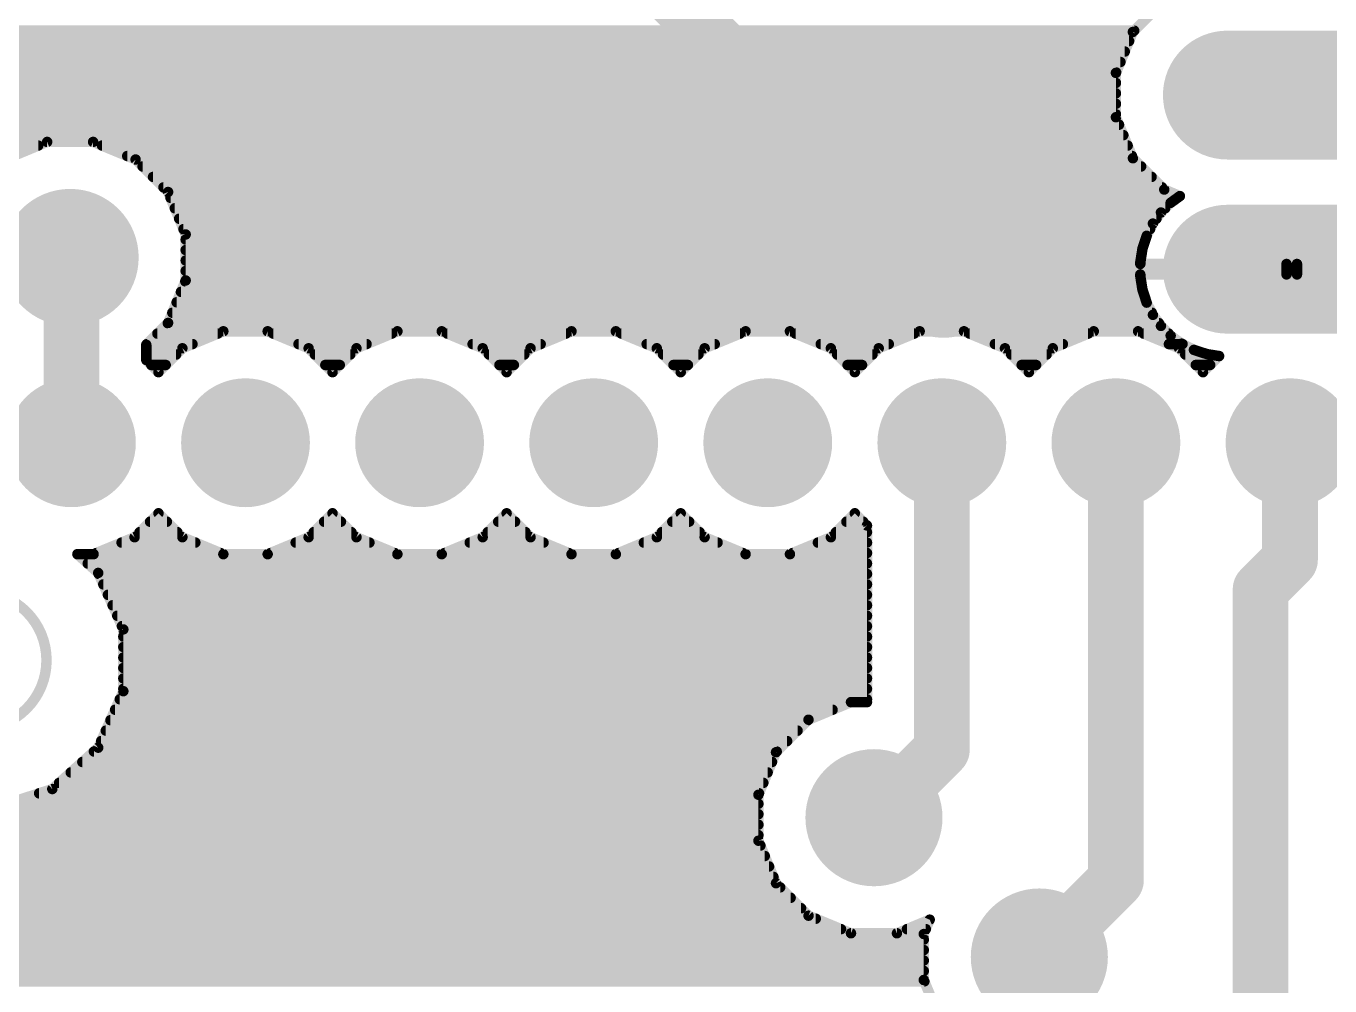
# Model space of a CAD drawing. Extents: x 0 to 84, y 0 to 54.2.
# Drawn here: x 32.08 to 51.1, y 15.33 to 29.33 of the extents above; entities that cross this region are included whole.
import ezdxf

# ---------------------------------------------------------------- set-up
doc = ezdxf.new("R2010")
doc.units = 0
for name, color, linetype in [('1', 12, 'CONTINUOUS'), ('17', 110, 'CONTINUOUS'), ('18', 110, 'CONTINUOUS'), ('20', 31, 'CONTINUOUS')]:
    doc.layers.add(name, color=color, linetype=linetype)

# ---------------------------------------------------------------- blocks, each defined once
blk = doc.blocks.new('ROUNDP')
at = {"const_width": 0.5}
blk.add_lwpolyline([(0, -0.25, 1), (0, 0.25, 1), (0, -0.25)], format="xyb", dxfattribs=at)
blk = doc.blocks.new('LONGP100')
at = {"const_width": 1}
blk.add_lwpolyline([(-0.5, 0), (0.5, 0)], dxfattribs=at)
at = {"const_width": 0.5}
for points in [[(-0.5, 0.25, 1), (-0.5, -0.25)], [(0.5, -0.25, 1), (0.5, 0.25)]]:
    blk.add_lwpolyline(points, format="xyb", dxfattribs=at)
blk = doc.blocks.new('ROUNDV')
at = {"const_width": 0.5}
blk.add_lwpolyline([(0, -0.25, 1), (0, 0.25, 1), (0, -0.25)], format="xyb", dxfattribs=at)

msp = doc.modelspace()

# ---------------------------------------------------------------- linework, layer by layer
at = {"layer": '1'}
for points, const_width in [([(45.466, 25.781), (32.7573, 38.4897)], 0.8128), ([(48.5773, 29.591), (48.2281, 29.2418)], 0.1524), ([(18.8939, 29.2608), (48.2471, 29.2608)], 0.1524), ([(48.2281, 29.2418), (47.9806, 28.6444)], 0.1524), ([(18.8159, 29.1084), (48.1728, 29.1084)], 0.1524), ([(18.7379, 28.956), (48.1097, 28.956)], 0.1524), ([(18.5819, 28.6512), (47.9834, 28.6512)], 0.1524), ([(18.6599, 28.8036), (48.0466, 28.8036)], 0.1524), ([(18.5039, 28.4988), (47.9806, 28.4988)], 0.1524), ([(47.9806, 28.6444), (47.9806, 27.9976)], 0.1524), ([(18.4259, 28.3464), (47.9806, 28.3464)], 0.1524), ([(18.3479, 28.194), (47.9806, 28.194)], 0.1524), ([(18.2699, 28.0416), (47.9806, 28.0416)], 0.1524), ([(47.9806, 27.9976), (48.2281, 27.4002)], 0.1524), ([(18.0425, 27.7368), (48.0886, 27.7368)], 0.1524), ([(18.1642, 27.8892), (48.0255, 27.8892)], 0.1524), ([(17.9208, 27.5844), (32.2567, 27.5844)], 0.1524), ([(32.3864, 27.6381), (31.7668, 27.3815)], 0.1524), ([(33.057, 27.6381), (32.3864, 27.6381)], 0.1524), ([(33.6766, 27.3815), (33.057, 27.6381)], 0.1524), ([(33.1867, 27.5844), (48.1518, 27.5844)], 0.1524), ([(33.5546, 27.432), (48.2149, 27.432)], 0.1524), ([(34.1508, 26.9072), (33.6766, 27.3815)], 0.1524), ([(48.2281, 27.4002), (48.6854, 26.9429)], 0.1524), ([(33.7785, 27.2796), (48.3486, 27.2796)], 0.1524), ([(33.9309, 27.1272), (48.501, 27.1272)], 0.1524), ([(34.0833, 26.9748), (48.6534, 26.9748)], 0.1524), ([(48.6854, 26.9429), (48.9143, 26.8481)], 0.1524), ([(34.4075, 26.2876), (34.1508, 26.9072)], 0.1524), ([(34.186, 26.8224), (48.8789, 26.8224)], 0.1524), ([(48.7789, 26.7497), (48.6375, 26.6083)], 0.1524), ([(48.9143, 26.8481), (48.7789, 26.7497)], 0.1524), ([(34.2491, 26.67), (48.6992, 26.67)], 0.1524), ([(48.6375, 26.6083), (48.52, 26.4466)], 0.1524), ([(34.3122, 26.5176), (48.5716, 26.5176)], 0.1524), ([(48.52, 26.4466), (48.4292, 26.2685)], 0.1524), ([(32.7404, 25.9336), (32.7217, 25.9523)], 0.8128), ([(32.7404, 23.2497), (32.7404, 25.9336)], 0.8128), ([(34.3754, 26.3652), (48.4785, 26.3652)], 0.1524), ([(34.4075, 25.617), (34.4075, 26.2876)], 0.1524), ([(34.4075, 26.2128), (48.4111, 26.2128)], 0.1524), ([(48.4292, 26.2685), (48.3675, 26.0784)], 0.1524), ([(34.4075, 26.0604), (48.3646, 26.0604)], 0.1524), ([(48.3675, 26.0784), (48.3362, 25.881)], 0.1524), ([(34.4075, 25.908), (48.3405, 25.908)], 0.1524), ([(48.3362, 25.881), (48.3362, 25.8572)], 0.1524), ([(48.3362, 25.8572), (50.4698, 25.8572)], 0.1524), ([(50.4698, 25.8572), (50.4698, 25.7048)], 0.1524), ([(50.6222, 25.7048), (50.6222, 25.8572)], 0.1524), ([(50.6222, 25.8572), (52.7558, 25.8572)], 0.1524), ([(34.1508, 24.9974), (34.4075, 25.617)], 0.1524), ([(34.4075, 25.7556), (50.4698, 25.7556)], 0.1524), ([(50.4698, 25.7048), (48.3362, 25.7048)], 0.1524), ([(48.3362, 25.7048), (48.3362, 25.681)], 0.1524), ([(48.3362, 25.681), (48.3675, 25.4836)], 0.1524), ([(50.6222, 25.7556), (82.8913, 25.7556)], 0.1524), ([(52.7558, 25.7048), (50.6222, 25.7048)], 0.1524), ([(34.3386, 25.4508), (48.3781, 25.4508)], 0.1524), ([(34.4018, 25.6032), (48.3485, 25.6032)], 0.1524), ([(48.3675, 25.4836), (48.4292, 25.2935)], 0.1524), ([(34.2755, 25.2984), (48.4276, 25.2984)], 0.1524), ([(48.4292, 25.2935), (48.52, 25.1154)], 0.1524), ([(34.2124, 25.146), (48.5044, 25.146)], 0.1524), ([(48.52, 25.1154), (48.6375, 24.9536)], 0.1524), ([(33.8326, 24.6791), (34.1508, 24.9974)], 0.1524), ([(34.1471, 24.9936), (48.6085, 24.9936)], 0.1524), ([(34.957, 24.8753), (34.3595, 24.6278)], 0.1524), ([(35.6037, 24.8753), (34.957, 24.8753)], 0.1524), ([(36.2012, 24.6278), (35.6037, 24.8753)], 0.1524), ([(37.497, 24.8753), (36.8995, 24.6278)], 0.1524), ([(38.1437, 24.8753), (37.497, 24.8753)], 0.1524), ([(38.7412, 24.6278), (38.1437, 24.8753)], 0.1524), ([(40.037, 24.8753), (39.4395, 24.6278)], 0.1524), ([(40.6837, 24.8753), (40.037, 24.8753)], 0.1524), ([(41.2812, 24.6278), (40.6837, 24.8753)], 0.1524), ([(42.577, 24.8753), (41.9795, 24.6278)], 0.1524), ([(43.2237, 24.8753), (42.577, 24.8753)], 0.1524), ([(43.8212, 24.6278), (43.2237, 24.8753)], 0.1524), ([(45.117, 24.8753), (44.5195, 24.6278)], 0.1524), ([(45.7637, 24.8753), (45.117, 24.8753)], 0.1524), ([(46.3612, 24.6278), (45.7637, 24.8753)], 0.1524), ([(47.657, 24.8753), (47.0595, 24.6278)], 0.1524), ([(48.3037, 24.8753), (47.657, 24.8753)], 0.1524), ([(48.9012, 24.6278), (48.3037, 24.8753)], 0.1524), ([(48.6375, 24.9536), (48.7789, 24.8123)], 0.1524), ([(33.8326, 24.4564), (33.8326, 24.6791)], 0.1524), ([(33.8423, 24.6888), (34.5069, 24.6888)], 0.1524), ([(33.9947, 24.8412), (34.8748, 24.8412)], 0.1524), ([(35.686, 24.8412), (37.4148, 24.8412)], 0.1524), ([(36.0539, 24.6888), (37.0468, 24.6888)], 0.1524), ([(38.226, 24.8412), (39.9548, 24.8412)], 0.1524), ([(38.5939, 24.6888), (39.5869, 24.6888)], 0.1524), ([(40.766, 24.8412), (42.4948, 24.8412)], 0.1524), ([(41.1339, 24.6888), (42.1269, 24.6888)], 0.1524), ([(43.306, 24.8412), (45.0348, 24.8412)], 0.1524), ([(43.6739, 24.6888), (44.6669, 24.6888)], 0.1524), ([(45.846, 24.8412), (47.5748, 24.8412)], 0.1524), ([(46.2139, 24.6888), (47.2069, 24.6888)], 0.1524), ([(48.386, 24.8412), (48.7499, 24.8412)], 0.1524), ([(48.7539, 24.6888), (48.9523, 24.6888)], 0.1524), ([(48.7789, 24.8123), (48.9406, 24.6948)], 0.1524), ([(48.9406, 24.6948), (49.1187, 24.604)], 0.1524), ([(33.8326, 24.5364), (34.2682, 24.5364)], 0.1524), ([(34.3595, 24.6278), (34.0104, 24.2786)], 0.1524), ([(36.5504, 24.2786), (36.2012, 24.6278)], 0.1524), ([(36.2926, 24.5364), (36.8082, 24.5364)], 0.1524), ([(36.8995, 24.6278), (36.5504, 24.2786)], 0.1524), ([(39.0904, 24.2786), (38.7412, 24.6278)], 0.1524), ([(38.8326, 24.5364), (39.3482, 24.5364)], 0.1524), ([(39.4395, 24.6278), (39.0904, 24.2786)], 0.1524), ([(41.6304, 24.2786), (41.2812, 24.6278)], 0.1524), ([(41.3726, 24.5364), (41.8882, 24.5364)], 0.1524), ([(41.9795, 24.6278), (41.6304, 24.2786)], 0.1524), ([(44.1704, 24.2786), (43.8212, 24.6278)], 0.1524), ([(43.9126, 24.5364), (44.4282, 24.5364)], 0.1524), ([(44.5195, 24.6278), (44.1704, 24.2786)], 0.1524), ([(46.7104, 24.2786), (46.3612, 24.6278)], 0.1524), ([(46.4526, 24.5364), (46.9682, 24.5364)], 0.1524), ([(47.0595, 24.6278), (46.7104, 24.2786)], 0.1524), ([(49.2504, 24.2786), (48.9012, 24.6278)], 0.1524), ([(48.9926, 24.5364), (49.3459, 24.5364)], 0.1524), ([(49.1187, 24.604), (49.3088, 24.5423)], 0.1524), ([(49.486, 24.5142), (49.2504, 24.2786)], 0.1524), ([(49.3088, 24.5423), (49.486, 24.5142)], 0.1524), ([(34.0104, 24.2786), (33.8326, 24.4564)], 0.1524), ([(33.905, 24.384), (34.1158, 24.384)], 0.1524), ([(36.445, 24.384), (36.6558, 24.384)], 0.1524), ([(38.985, 24.384), (39.1958, 24.384)], 0.1524), ([(41.525, 24.384), (41.7358, 24.384)], 0.1524), ([(44.065, 24.384), (44.2758, 24.384)], 0.1524), ([(46.605, 24.384), (46.8158, 24.384)], 0.1524), ([(49.145, 24.384), (49.3558, 24.384)], 0.1524), ([(45.4404, 23.2497), (45.4404, 18.7704)], 0.8128), ([(47.9804, 23.2497), (47.9804, 16.8654)], 0.8128), ([(50.5204, 23.2497), (50.5204, 21.5398)], 0.8128), ([(33.6612, 21.8716), (34.0104, 22.2207)], 0.1524), ([(34.0104, 22.2207), (34.3595, 21.8716)], 0.1524), ([(36.2012, 21.8716), (36.5504, 22.2207)], 0.1524), ([(36.5504, 22.2207), (36.8995, 21.8716)], 0.1524), ([(38.7412, 21.8716), (39.0904, 22.2207)], 0.1524), ([(39.0904, 22.2207), (39.4395, 21.8716)], 0.1524), ([(41.2812, 21.8716), (41.6304, 22.2207)], 0.1524), ([(41.6304, 22.2207), (41.9795, 21.8716)], 0.1524), ([(43.8212, 21.8716), (44.1704, 22.2207)], 0.1524), ([(44.1704, 22.2207), (44.3482, 22.0429)], 0.1524), ([(33.8877, 22.098), (34.1331, 22.098)], 0.1524), ([(36.4276, 22.098), (36.6731, 22.098)], 0.1524), ([(38.9677, 22.098), (39.2131, 22.098)], 0.1524), ([(41.5077, 22.098), (41.7531, 22.098)], 0.1524), ([(44.0477, 22.098), (44.2931, 22.098)], 0.1524), ([(44.3482, 22.0429), (44.3482, 19.4658)], 0.1524), ([(33.0637, 21.6241), (33.6612, 21.8716)], 0.1524), ([(33.7353, 21.9456), (34.2855, 21.9456)], 0.1524), ([(34.3595, 21.8716), (34.957, 21.6241)], 0.1524), ([(35.6037, 21.6241), (36.2012, 21.8716)], 0.1524), ([(36.2752, 21.9456), (36.8255, 21.9456)], 0.1524), ([(36.8995, 21.8716), (37.497, 21.6241)], 0.1524), ([(38.1437, 21.6241), (38.7412, 21.8716)], 0.1524), ([(38.8153, 21.9456), (39.3655, 21.9456)], 0.1524), ([(39.4395, 21.8716), (40.037, 21.6241)], 0.1524), ([(40.6837, 21.6241), (41.2812, 21.8716)], 0.1524), ([(41.3553, 21.9456), (41.9055, 21.9456)], 0.1524), ([(41.9795, 21.8716), (42.577, 21.6241)], 0.1524), ([(43.2237, 21.6241), (43.8212, 21.8716)], 0.1524), ([(43.8953, 21.9456), (44.3482, 21.9456)], 0.1524), ([(50.5204, 21.5398), (50.0915, 21.111)], 0.8128), ([(33.1312, 21.3506), (32.8274, 21.6241)], 0.1524), ([(32.8274, 21.6241), (33.0637, 21.6241)], 0.1524), ([(33.1041, 21.6408), (34.9166, 21.6408)], 0.1524), ([(33.472, 21.7932), (34.5487, 21.7932)], 0.1524), ([(34.957, 21.6241), (35.6037, 21.6241)], 0.1524), ([(35.6441, 21.6408), (37.4566, 21.6408)], 0.1524), ([(36.012, 21.7932), (37.0887, 21.7932)], 0.1524), ([(37.497, 21.6241), (38.1437, 21.6241)], 0.1524), ([(38.1841, 21.6408), (39.9966, 21.6408)], 0.1524), ([(38.552, 21.7932), (39.6287, 21.7932)], 0.1524), ([(40.037, 21.6241), (40.6837, 21.6241)], 0.1524), ([(40.7241, 21.6408), (42.5366, 21.6408)], 0.1524), ([(41.092, 21.7932), (42.1687, 21.7932)], 0.1524), ([(42.577, 21.6241), (43.2237, 21.6241)], 0.1524), ([(43.2641, 21.6408), (44.3482, 21.6408)], 0.1524), ([(43.632, 21.7932), (44.3482, 21.7932)], 0.1524), ([(32.9781, 21.4884), (44.3482, 21.4884)], 0.1524), ([(50.0915, 21.111), (50.0915, 14.5315)], 0.8128), ([(33.4979, 20.5269), (33.1312, 21.3506)], 0.1524), ([(33.1377, 21.336), (44.3482, 21.336)], 0.1524), ([(33.2055, 21.1836), (44.3482, 21.1836)], 0.1524), ([(33.2734, 21.0312), (44.3482, 21.0312)], 0.1524), ([(33.3412, 20.8788), (44.3482, 20.8788)], 0.1524), ([(33.4091, 20.7264), (44.3482, 20.7264)], 0.1524), ([(33.477, 20.574), (44.3482, 20.574)], 0.1524), ([(33.4979, 19.6252), (33.4979, 20.5269)], 0.1524), ([(33.4979, 20.4216), (44.3482, 20.4216)], 0.1524), ([(33.4979, 20.2692), (44.3482, 20.2692)], 0.1524), ([(33.4979, 20.1168), (44.3482, 20.1168)], 0.1524), ([(33.4979, 19.9644), (44.3482, 19.9644)], 0.1524), ([(33.4979, 19.812), (44.3482, 19.812)], 0.1524), ([(33.1312, 18.8015), (33.4979, 19.6252)], 0.1524), ([(33.4979, 19.6596), (44.3482, 19.6596)], 0.1524), ([(33.3776, 19.3548), (43.8467, 19.3548)], 0.1524), ([(33.4454, 19.5072), (44.3482, 19.5072)], 0.1524), ([(44.1147, 19.4658), (43.4951, 19.2092)], 0.1524), ([(44.3482, 19.4658), (44.1147, 19.4658)], 0.1524), ([(33.3097, 19.2024), (43.4883, 19.2024)], 0.1524), ([(43.4951, 19.2092), (43.0208, 18.7349)], 0.1524), ([(33.2419, 19.05), (43.3359, 19.05)], 0.1524), ([(45.4404, 18.7704), (44.45, 17.78)], 0.8128), ([(32.4611, 18.1981), (33.1312, 18.8015)], 0.1524), ([(33.174, 18.8976), (43.1835, 18.8976)], 0.1524), ([(32.8995, 18.5928), (42.962, 18.5928)], 0.1524), ([(33.0687, 18.7452), (43.0311, 18.7452)], 0.1524), ([(43.0208, 18.7349), (42.7642, 18.1153)], 0.1524), ([(32.7302, 18.4404), (42.8989, 18.4404)], 0.1524), ([(31.6036, 17.9195), (32.4611, 18.1981)], 0.1524), ([(32.5609, 18.288), (42.8357, 18.288)], 0.1524), ([(32.2687, 18.1356), (42.7726, 18.1356)], 0.1524), ([(42.7642, 18.1153), (42.7642, 17.4447)], 0.1524), ([(22.085, 17.8308), (42.7642, 17.8308)], 0.1524), ([(31.7996, 17.9832), (42.7642, 17.9832)], 0.1524), ([(22.1129, 17.6784), (42.7642, 17.6784)], 0.1524), ([(22.1409, 17.526), (42.7642, 17.526)], 0.1524), ([(42.7642, 17.4447), (43.0208, 16.8251)], 0.1524), ([(22.1689, 17.3736), (42.7936, 17.3736)], 0.1524), ([(22.1409, 17.0688), (42.9199, 17.0688)], 0.1524), ([(22.1736, 17.2212), (42.8568, 17.2212)], 0.1524), ([(47.9804, 16.8654), (46.863, 15.748)], 0.8128), ([(22.1082, 16.9164), (42.983, 16.9164)], 0.1524), ([(22.236, 16.764), (43.0819, 16.764)], 0.1524), ([(43.0208, 16.8251), (43.4951, 16.3508)], 0.1524), ([(22.684, 16.6116), (43.2343, 16.6116)], 0.1524), ([(22.9049, 16.4592), (43.3867, 16.4592)], 0.1524), ([(23.1103, 16.3068), (43.6014, 16.3068)], 0.1524), ([(43.4951, 16.3508), (44.1147, 16.0942)], 0.1524), ([(44.7853, 16.0942), (45.2638, 16.2924)], 0.1524), ([(45.2638, 16.2924), (45.1772, 16.0833)], 0.1524), ([(23.2089, 16.1544), (43.9693, 16.1544)], 0.1524), ([(44.9307, 16.1544), (45.2066, 16.1544)], 0.1524), ([(23.3075, 16.002), (45.1772, 16.002)], 0.1524), ([(44.1147, 16.0942), (44.7853, 16.0942)], 0.1524), ([(45.1772, 16.0833), (45.1772, 15.4127)], 0.1524), ([(23.4061, 15.8496), (45.1772, 15.8496)], 0.1524), ([(23.4648, 15.6972), (45.1772, 15.6972)], 0.1524), ([(23.4928, 15.5448), (45.1772, 15.5448)], 0.1524), ([(23.5208, 15.3924), (45.1856, 15.3924)], 0.1524), ([(45.1772, 15.4127), (45.4338, 14.7931)], 0.1524)]:
    msp.add_lwpolyline(points, dxfattribs=dict(at, const_width=const_width))
for points, const_width in [([(48.2011, 29.2688, 1), (48.255, 29.2149)], 0.0762), ([(48.2633, 29.2272, 1), (48.1929, 29.2564)], 0.0762), ([(48.2471, 29.2227, 1), (48.2471, 29.2989)], 0.0762), ([(48.1728, 29.0703, 1), (48.1728, 29.1465)], 0.0762), ([(48.1097, 28.9179, 1), (48.1097, 28.9941)], 0.0762), ([(47.9834, 28.6131, 1), (47.9834, 28.6893)], 0.0762), ([(48.0466, 28.7655, 1), (48.0466, 28.8417)], 0.0762), ([(48.0187, 28.6444, 1), (47.9425, 28.6444)], 0.0762), ([(47.9454, 28.6589, 1), (48.0158, 28.6298)], 0.0762), ([(47.9806, 28.4607, 1), (47.9806, 28.5369)], 0.0762), ([(47.9806, 28.3083, 1), (47.9806, 28.3845)], 0.0762), ([(47.9806, 28.1559, 1), (47.9806, 28.2321)], 0.0762), ([(48.0158, 28.0122, 1), (47.9454, 27.9831)], 0.0762), ([(47.9425, 27.9976, 1), (48.0187, 27.9976)], 0.0762), ([(47.9806, 28.0035, 1), (47.9806, 28.0797)], 0.0762), ([(48.0255, 27.8511, 1), (48.0255, 27.9273)], 0.0762), ([(48.0886, 27.6987, 1), (48.0886, 27.7749)], 0.0762), ([(32.2567, 27.5463, 1), (32.2567, 27.6225)], 0.0762), ([(32.3864, 27.6762, 1), (32.3864, 27.6)], 0.0762), ([(32.4009, 27.6029, 1), (32.3718, 27.6733)], 0.0762), ([(33.0716, 27.6733, 1), (33.0424, 27.6029)], 0.0762), ([(33.057, 27.6, 1), (33.057, 27.6762)], 0.0762), ([(33.1867, 27.6225, 1), (33.1867, 27.5463)], 0.0762), ([(48.1518, 27.5463, 1), (48.1518, 27.6225)], 0.0762), ([(33.5546, 27.4701, 1), (33.5546, 27.3939)], 0.0762), ([(33.7036, 27.4084, 1), (33.6497, 27.3545)], 0.0762), ([(33.662, 27.3463, 1), (33.6912, 27.4167)], 0.0762), ([(48.255, 27.4271, 1), (48.2011, 27.3732)], 0.0762), ([(48.1929, 27.3856, 1), (48.2633, 27.4147)], 0.0762), ([(48.2149, 27.3939, 1), (48.2149, 27.4701)], 0.0762), ([(33.7785, 27.3177, 1), (33.7785, 27.2415)], 0.0762), ([(48.3486, 27.2415, 1), (48.3486, 27.3177)], 0.0762), ([(33.9309, 27.1653, 1), (33.9309, 27.0891)], 0.0762), ([(34.0833, 27.0129, 1), (34.0833, 26.9367)], 0.0762), ([(48.501, 27.0891, 1), (48.501, 27.1653)], 0.0762), ([(48.6999, 26.9781, 1), (48.6708, 26.9077)], 0.0762), ([(48.6534, 26.9367, 1), (48.6534, 27.0129)], 0.0762), ([(34.186, 26.9218, 1), (34.1156, 26.8927)], 0.0762), ([(34.1239, 26.8803, 1), (34.1778, 26.9342)], 0.0762), ([(34.186, 26.8605, 1), (34.186, 26.7843)], 0.0762), ([(48.6584, 26.9159, 1), (48.7123, 26.9698)], 0.0762), ([(48.8058, 26.7228, 1), (48.7519, 26.7766)], 0.0762), ([(48.8789, 26.7843, 1), (48.8789, 26.8605)], 0.0762), ([(48.9366, 26.8173, 1), (48.8919, 26.8789)], 0.0762), ([(48.8997, 26.8129, 1), (48.9288, 26.8833)], 0.0762), ([(34.2491, 26.7081, 1), (34.2491, 26.6319)], 0.0762), ([(48.6106, 26.6353, 1), (48.6644, 26.5814)], 0.0762), ([(48.6683, 26.586, 1), (48.6067, 26.6307)], 0.0762), ([(48.6992, 26.6319, 1), (48.6992, 26.7081)], 0.0762), ([(48.7565, 26.7805, 1), (48.8012, 26.7189)], 0.0762), ([(34.3122, 26.5557, 1), (34.3122, 26.4795)], 0.0762), ([(48.4892, 26.469, 1), (48.5508, 26.4242)], 0.0762), ([(48.5539, 26.4293, 1), (48.486, 26.4639)], 0.0762), ([(48.5716, 26.4795, 1), (48.5716, 26.5557)], 0.0762), ([(32.8654, 26.096, 1), (32.578, 25.8086)], 0.4064), ([(32.9436, 25.9336, 1), (32.5372, 25.9336)], 0.4064), ([(32.5967, 25.7899, 1), (32.8841, 26.0773)], 0.4064), ([(34.3754, 26.4033, 1), (34.3754, 26.3271)], 0.0762), ([(34.4456, 26.2876, 1), (34.3694, 26.2876)], 0.0762), ([(34.4075, 26.2509, 1), (34.4075, 26.1747)], 0.0762), ([(34.3723, 26.2731, 1), (34.4427, 26.3022)], 0.0762), ([(48.3953, 26.2858, 1), (48.4632, 26.2512)], 0.0762), ([(48.4655, 26.2567, 1), (48.393, 26.2803)], 0.0762), ([(48.4111, 26.1747, 1), (48.4111, 26.2509)], 0.0762), ([(48.4785, 26.3271, 1), (48.4785, 26.4033)], 0.0762), ([(34.4075, 26.0985, 1), (34.4075, 26.0223)], 0.0762), ([(45.3223, 25.6373, 1), (45.6097, 25.9247)], 0.4064), ([(48.3312, 26.0902, 1), (48.4037, 26.0666)], 0.0762), ([(48.4051, 26.0724, 1), (48.3298, 26.0844)], 0.0762), ([(48.3646, 26.0223, 1), (48.3646, 26.0985)], 0.0762), ([(34.4075, 25.9461, 1), (34.4075, 25.8699)], 0.0762), ([(48.3743, 25.881, 1), (48.2981, 25.881)], 0.0762), ([(48.3362, 25.8953, 1), (48.3362, 25.8191)], 0.0762), ([(48.2986, 25.8869, 1), (48.3738, 25.875)], 0.0762), ([(48.2981, 25.8572, 1), (48.3743, 25.8572)], 0.0762), ([(48.3405, 25.8699, 1), (48.3405, 25.9461)], 0.0762), ([(50.5079, 25.8572, 1), (50.4317, 25.8572)], 0.0762), ([(50.4698, 25.8191, 1), (50.4698, 25.8953)], 0.0762), ([(50.6603, 25.8572, 1), (50.5841, 25.8572)], 0.0762), ([(50.6222, 25.8953, 1), (50.6222, 25.8191)], 0.0762), ([(34.4075, 25.7937, 1), (34.4075, 25.7175)], 0.0762), ([(34.4427, 25.6024, 1), (34.3723, 25.6316)], 0.0762), ([(48.3362, 25.7429, 1), (48.3362, 25.6667)], 0.0762), ([(48.3743, 25.7048, 1), (48.2981, 25.7048)], 0.0762), ([(48.3738, 25.687, 1), (48.2986, 25.6751)], 0.0762), ([(48.2981, 25.681, 1), (48.3743, 25.681)], 0.0762), ([(50.4317, 25.7048, 1), (50.5079, 25.7048)], 0.0762), ([(50.4698, 25.7175, 1), (50.4698, 25.7937)], 0.0762), ([(50.4698, 25.6667, 1), (50.4698, 25.7429)], 0.0762), ([(50.6222, 25.7937, 1), (50.6222, 25.7175)], 0.0762), ([(50.6222, 25.7429, 1), (50.6222, 25.6667)], 0.0762), ([(50.5841, 25.7048, 1), (50.6603, 25.7048)], 0.0762), ([(34.3386, 25.4889, 1), (34.3386, 25.4127)], 0.0762), ([(34.4018, 25.6413, 1), (34.4018, 25.5651)], 0.0762), ([(34.3694, 25.617, 1), (34.4456, 25.617)], 0.0762), ([(48.4037, 25.4954, 1), (48.3312, 25.4718)], 0.0762), ([(48.3298, 25.4776, 1), (48.4051, 25.4896)], 0.0762), ([(48.3485, 25.5651, 1), (48.3485, 25.6413)], 0.0762), ([(48.3781, 25.4127, 1), (48.3781, 25.4889)], 0.0762), ([(34.2755, 25.3365, 1), (34.2755, 25.2603)], 0.0762), ([(48.4632, 25.3108, 1), (48.3953, 25.2762)], 0.0762), ([(48.393, 25.2817, 1), (48.4655, 25.3053)], 0.0762), ([(48.4276, 25.2603, 1), (48.4276, 25.3365)], 0.0762), ([(34.2124, 25.1841, 1), (34.2124, 25.1079)], 0.0762), ([(48.5508, 25.1378, 1), (48.4892, 25.093)], 0.0762), ([(48.486, 25.0981, 1), (48.5539, 25.1327)], 0.0762), ([(48.5044, 25.1079, 1), (48.5044, 25.1841)], 0.0762), ([(34.1471, 25.0317, 1), (34.1471, 24.9555)], 0.0762), ([(34.1156, 25.012, 1), (34.186, 24.9828)], 0.0762), ([(34.1778, 24.9704, 1), (34.1239, 25.0243)], 0.0762), ([(34.957, 24.9134, 1), (34.957, 24.8372)], 0.0762), ([(34.9716, 24.8401, 1), (34.9424, 24.9105)], 0.0762), ([(35.6183, 24.9105, 1), (35.5891, 24.8401)], 0.0762), ([(35.6037, 24.8372, 1), (35.6037, 24.9134)], 0.0762), ([(37.497, 24.9134, 1), (37.497, 24.8372)], 0.0762), ([(37.5116, 24.8401, 1), (37.4824, 24.9105)], 0.0762), ([(38.1583, 24.9105, 1), (38.1291, 24.8401)], 0.0762), ([(38.1437, 24.8372, 1), (38.1437, 24.9134)], 0.0762), ([(40.037, 24.9134, 1), (40.037, 24.8372)], 0.0762), ([(40.0516, 24.8401, 1), (40.0224, 24.9105)], 0.0762), ([(40.6983, 24.9105, 1), (40.6691, 24.8401)], 0.0762), ([(40.6837, 24.8372, 1), (40.6837, 24.9134)], 0.0762), ([(42.577, 24.9134, 1), (42.577, 24.8372)], 0.0762), ([(42.5916, 24.8401, 1), (42.5624, 24.9105)], 0.0762), ([(43.2383, 24.9105, 1), (43.2091, 24.8401)], 0.0762), ([(43.2237, 24.8372, 1), (43.2237, 24.9134)], 0.0762), ([(45.117, 24.9134, 1), (45.117, 24.8372)], 0.0762), ([(45.1316, 24.8401, 1), (45.1024, 24.9105)], 0.0762), ([(45.7783, 24.9105, 1), (45.7491, 24.8401)], 0.0762), ([(45.7637, 24.8372, 1), (45.7637, 24.9134)], 0.0762), ([(47.657, 24.9134, 1), (47.657, 24.8372)], 0.0762), ([(47.6716, 24.8401, 1), (47.6424, 24.9105)], 0.0762), ([(48.3183, 24.9105, 1), (48.2891, 24.8401)], 0.0762), ([(48.3037, 24.8372, 1), (48.3037, 24.9134)], 0.0762), ([(48.6644, 24.9806, 1), (48.6106, 24.9267)], 0.0762), ([(48.6067, 24.9313, 1), (48.6683, 24.976)], 0.0762), ([(48.6085, 24.9555, 1), (48.6085, 25.0317)], 0.0762), ([(33.8056, 24.7061, 1), (33.8595, 24.6522)], 0.0762), ([(33.8707, 24.6791, 1), (33.7945, 24.6791)], 0.0762), ([(33.8423, 24.7269, 1), (33.8423, 24.6507)], 0.0762), ([(33.9947, 24.8793, 1), (33.9947, 24.8031)], 0.0762), ([(34.5069, 24.6507, 1), (34.5069, 24.7269)], 0.0762), ([(34.8748, 24.8031, 1), (34.8748, 24.8793)], 0.0762), ([(35.686, 24.8793, 1), (35.686, 24.8031)], 0.0762), ([(36.0539, 24.7269, 1), (36.0539, 24.6507)], 0.0762), ([(37.0468, 24.6507, 1), (37.0468, 24.7269)], 0.0762), ([(37.4148, 24.8031, 1), (37.4148, 24.8793)], 0.0762), ([(38.226, 24.8793, 1), (38.226, 24.8031)], 0.0762), ([(38.5939, 24.7269, 1), (38.5939, 24.6507)], 0.0762), ([(39.5869, 24.6507, 1), (39.5869, 24.7269)], 0.0762), ([(39.9548, 24.8031, 1), (39.9548, 24.8793)], 0.0762), ([(40.766, 24.8793, 1), (40.766, 24.8031)], 0.0762), ([(41.1339, 24.7269, 1), (41.1339, 24.6507)], 0.0762), ([(42.1269, 24.6507, 1), (42.1269, 24.7269)], 0.0762), ([(42.4948, 24.8031, 1), (42.4948, 24.8793)], 0.0762), ([(43.306, 24.8793, 1), (43.306, 24.8031)], 0.0762), ([(43.6739, 24.7269, 1), (43.6739, 24.6507)], 0.0762), ([(44.6669, 24.6507, 1), (44.6669, 24.7269)], 0.0762), ([(45.0348, 24.8031, 1), (45.0348, 24.8793)], 0.0762), ([(45.846, 24.8793, 1), (45.846, 24.8031)], 0.0762), ([(46.2139, 24.7269, 1), (46.2139, 24.6507)], 0.0762), ([(47.2069, 24.6507, 1), (47.2069, 24.7269)], 0.0762), ([(47.5748, 24.8031, 1), (47.5748, 24.8793)], 0.0762), ([(48.386, 24.8793, 1), (48.386, 24.8031)], 0.0762), ([(48.7539, 24.7269, 1), (48.7539, 24.6507)], 0.0762), ([(48.8012, 24.8431, 1), (48.7565, 24.7815)], 0.0762), ([(48.7499, 24.8031, 1), (48.7499, 24.8793)], 0.0762), ([(48.7519, 24.7854, 1), (48.8058, 24.8392)], 0.0762), ([(48.9579, 24.7287, 1), (48.9233, 24.6608)], 0.0762), ([(48.9182, 24.664, 1), (48.963, 24.7256)], 0.0762), ([(48.9523, 24.6507, 1), (48.9523, 24.7269)], 0.0762), ([(33.8326, 24.5745, 1), (33.8326, 24.4983)], 0.0762), ([(34.2682, 24.4983, 1), (34.2682, 24.5745)], 0.0762), ([(34.345, 24.663, 1), (34.3741, 24.5926)], 0.0762), ([(34.3865, 24.6008, 1), (34.3326, 24.6547)], 0.0762), ([(36.2281, 24.6547, 1), (36.1743, 24.6008)], 0.0762), ([(36.1866, 24.5926, 1), (36.2158, 24.663)], 0.0762), ([(36.2926, 24.5745, 1), (36.2926, 24.4983)], 0.0762), ([(36.8082, 24.4983, 1), (36.8082, 24.5745)], 0.0762), ([(36.885, 24.663, 1), (36.9141, 24.5926)], 0.0762), ([(36.9265, 24.6008, 1), (36.8726, 24.6547)], 0.0762), ([(38.7681, 24.6547, 1), (38.7143, 24.6008)], 0.0762), ([(38.7266, 24.5926, 1), (38.7558, 24.663)], 0.0762), ([(38.8326, 24.5745, 1), (38.8326, 24.4983)], 0.0762), ([(39.3482, 24.4983, 1), (39.3482, 24.5745)], 0.0762), ([(39.425, 24.663, 1), (39.4541, 24.5926)], 0.0762), ([(39.4665, 24.6008, 1), (39.4126, 24.6547)], 0.0762), ([(41.3081, 24.6547, 1), (41.2543, 24.6008)], 0.0762), ([(41.2666, 24.5926, 1), (41.2958, 24.663)], 0.0762), ([(41.3726, 24.5745, 1), (41.3726, 24.4983)], 0.0762), ([(41.8882, 24.4983, 1), (41.8882, 24.5745)], 0.0762), ([(41.965, 24.663, 1), (41.9941, 24.5926)], 0.0762), ([(42.0065, 24.6008, 1), (41.9526, 24.6547)], 0.0762), ([(43.8481, 24.6547, 1), (43.7943, 24.6008)], 0.0762), ([(43.8066, 24.5926, 1), (43.8358, 24.663)], 0.0762), ([(43.9126, 24.5745, 1), (43.9126, 24.4983)], 0.0762), ([(44.4282, 24.4983, 1), (44.4282, 24.5745)], 0.0762), ([(44.505, 24.663, 1), (44.5341, 24.5926)], 0.0762), ([(44.5465, 24.6008, 1), (44.4926, 24.6547)], 0.0762), ([(46.3881, 24.6547, 1), (46.3343, 24.6008)], 0.0762), ([(46.3466, 24.5926, 1), (46.3758, 24.663)], 0.0762), ([(46.4526, 24.5745, 1), (46.4526, 24.4983)], 0.0762), ([(46.9682, 24.4983, 1), (46.9682, 24.5745)], 0.0762), ([(47.045, 24.663, 1), (47.0741, 24.5926)], 0.0762), ([(47.0865, 24.6008, 1), (47.0326, 24.6547)], 0.0762), ([(48.9281, 24.6547, 1), (48.8743, 24.6008)], 0.0762), ([(48.8866, 24.5926, 1), (48.9158, 24.663)], 0.0762), ([(48.9926, 24.5745, 1), (48.9926, 24.4983)], 0.0762), ([(49.1305, 24.6403, 1), (49.1069, 24.5678)], 0.0762), ([(49.1014, 24.5701, 1), (49.136, 24.638)], 0.0762), ([(49.3148, 24.5799, 1), (49.3028, 24.5046)], 0.0762), ([(49.297, 24.506, 1), (49.3206, 24.5785)], 0.0762), ([(49.3459, 24.4983, 1), (49.3459, 24.5745)], 0.0762), ([(49.5129, 24.4873, 1), (49.459, 24.5412)], 0.0762), ([(49.48, 24.4766, 1), (49.4919, 24.5518)], 0.0762), ([(33.8595, 24.4834, 1), (33.8056, 24.4295)], 0.0762), ([(33.7945, 24.4564, 1), (33.8707, 24.4564)], 0.0762), ([(33.905, 24.4221, 1), (33.905, 24.3459)], 0.0762), ([(34.1158, 24.3459, 1), (34.1158, 24.4221)], 0.0762), ([(36.445, 24.4221, 1), (36.445, 24.3459)], 0.0762), ([(36.6558, 24.3459, 1), (36.6558, 24.4221)], 0.0762), ([(38.985, 24.4221, 1), (38.985, 24.3459)], 0.0762), ([(39.1958, 24.3459, 1), (39.1958, 24.4221)], 0.0762), ([(41.525, 24.4221, 1), (41.525, 24.3459)], 0.0762), ([(41.7358, 24.3459, 1), (41.7358, 24.4221)], 0.0762), ([(44.065, 24.4221, 1), (44.065, 24.3459)], 0.0762), ([(44.2758, 24.3459, 1), (44.2758, 24.4221)], 0.0762), ([(46.605, 24.4221, 1), (46.605, 24.3459)], 0.0762), ([(46.8158, 24.3459, 1), (46.8158, 24.4221)], 0.0762), ([(49.145, 24.4221, 1), (49.145, 24.3459)], 0.0762), ([(49.3558, 24.3459, 1), (49.3558, 24.4221)], 0.0762), ([(33.9834, 24.3056, 1), (34.0373, 24.2517)], 0.0762), ([(33.9834, 24.2517, 1), (34.0373, 24.3056)], 0.0762), ([(36.5234, 24.3056, 1), (36.5773, 24.2517)], 0.0762), ([(36.5234, 24.2517, 1), (36.5773, 24.3056)], 0.0762), ([(39.0634, 24.3056, 1), (39.1173, 24.2517)], 0.0762), ([(39.0634, 24.2517, 1), (39.1173, 24.3056)], 0.0762), ([(41.6034, 24.3056, 1), (41.6573, 24.2517)], 0.0762), ([(41.6034, 24.2517, 1), (41.6573, 24.3056)], 0.0762), ([(44.1434, 24.3056, 1), (44.1973, 24.2517)], 0.0762), ([(44.1434, 24.2517, 1), (44.1973, 24.3056)], 0.0762), ([(46.6834, 24.3056, 1), (46.7373, 24.2517)], 0.0762), ([(46.6834, 24.2517, 1), (46.7373, 24.3056)], 0.0762), ([(49.2234, 24.3056, 1), (49.2773, 24.2517)], 0.0762), ([(49.2234, 24.2517, 1), (49.2773, 24.3056)], 0.0762), ([(45.6436, 23.2497, 1), (45.2372, 23.2497)], 0.4064), ([(48.1836, 23.2497, 1), (47.7772, 23.2497)], 0.4064), ([(50.7236, 23.2497, 1), (50.3172, 23.2497)], 0.4064), ([(32.5372, 23.2497, 1), (32.9436, 23.2497)], 0.4064), ([(34.0373, 22.2477, 1), (33.9834, 22.1938)], 0.0762), ([(34.0373, 22.1938, 1), (33.9834, 22.2477)], 0.0762), ([(36.5773, 22.2477, 1), (36.5234, 22.1938)], 0.0762), ([(36.5773, 22.1938, 1), (36.5234, 22.2477)], 0.0762), ([(39.1173, 22.2477, 1), (39.0634, 22.1938)], 0.0762), ([(39.1173, 22.1938, 1), (39.0634, 22.2477)], 0.0762), ([(41.6573, 22.2477, 1), (41.6034, 22.1938)], 0.0762), ([(41.6573, 22.1938, 1), (41.6034, 22.2477)], 0.0762), ([(44.1973, 22.2477, 1), (44.1434, 22.1938)], 0.0762), ([(44.1973, 22.1938, 1), (44.1434, 22.2477)], 0.0762), ([(33.8877, 22.1361, 1), (33.8877, 22.0599)], 0.0762), ([(34.1331, 22.0599, 1), (34.1331, 22.1361)], 0.0762), ([(36.4276, 22.1361, 1), (36.4276, 22.0599)], 0.0762), ([(36.6731, 22.0599, 1), (36.6731, 22.1361)], 0.0762), ([(38.9677, 22.1361, 1), (38.9677, 22.0599)], 0.0762), ([(39.2131, 22.0599, 1), (39.2131, 22.1361)], 0.0762), ([(41.5077, 22.1361, 1), (41.5077, 22.0599)], 0.0762), ([(41.7531, 22.0599, 1), (41.7531, 22.1361)], 0.0762), ([(44.0477, 22.1361, 1), (44.0477, 22.0599)], 0.0762), ([(44.2931, 22.0599, 1), (44.2931, 22.1361)], 0.0762), ([(44.3863, 22.0429, 1), (44.3101, 22.0429)], 0.0762), ([(44.3212, 22.016, 1), (44.3751, 22.0699)], 0.0762), ([(33.6343, 21.8985, 1), (33.6881, 21.8446)], 0.0762), ([(33.6758, 21.8364, 1), (33.6466, 21.9067)], 0.0762), ([(33.7353, 21.9837, 1), (33.7353, 21.9075)], 0.0762), ([(34.2855, 21.9075, 1), (34.2855, 21.9837)], 0.0762), ([(34.3741, 21.9067, 1), (34.345, 21.8364)], 0.0762), ([(34.3326, 21.8446, 1), (34.3865, 21.8985)], 0.0762), ([(36.1743, 21.8985, 1), (36.2281, 21.8446)], 0.0762), ([(36.2158, 21.8364, 1), (36.1866, 21.9067)], 0.0762), ([(36.2752, 21.9837, 1), (36.2752, 21.9075)], 0.0762), ([(36.8255, 21.9075, 1), (36.8255, 21.9837)], 0.0762), ([(36.9141, 21.9067, 1), (36.885, 21.8364)], 0.0762), ([(36.8726, 21.8446, 1), (36.9265, 21.8985)], 0.0762), ([(38.7143, 21.8985, 1), (38.7681, 21.8446)], 0.0762), ([(38.7558, 21.8364, 1), (38.7266, 21.9067)], 0.0762), ([(38.8153, 21.9837, 1), (38.8153, 21.9075)], 0.0762), ([(39.3655, 21.9075, 1), (39.3655, 21.9837)], 0.0762), ([(39.4541, 21.9067, 1), (39.425, 21.8364)], 0.0762), ([(39.4126, 21.8446, 1), (39.4665, 21.8985)], 0.0762), ([(41.2543, 21.8985, 1), (41.3081, 21.8446)], 0.0762), ([(41.2958, 21.8364, 1), (41.2666, 21.9067)], 0.0762), ([(41.3553, 21.9837, 1), (41.3553, 21.9075)], 0.0762), ([(41.9055, 21.9075, 1), (41.9055, 21.9837)], 0.0762), ([(41.9941, 21.9067, 1), (41.965, 21.8364)], 0.0762), ([(41.9526, 21.8446, 1), (42.0065, 21.8985)], 0.0762), ([(43.7943, 21.8985, 1), (43.8481, 21.8446)], 0.0762), ([(43.8358, 21.8364, 1), (43.8066, 21.9067)], 0.0762), ([(43.8953, 21.9837, 1), (43.8953, 21.9075)], 0.0762), ([(44.3482, 21.9075, 1), (44.3482, 21.9837)], 0.0762), ([(50.6641, 21.3961, 1), (50.3767, 21.6835)], 0.4064), ([(32.8274, 21.6622, 1), (32.8274, 21.586)], 0.0762), ([(32.8529, 21.6524, 1), (32.802, 21.5958)], 0.0762), ([(33.0491, 21.6593, 1), (33.0783, 21.5889)], 0.0762), ([(33.0637, 21.586, 1), (33.0637, 21.6622)], 0.0762), ([(33.1041, 21.6789, 1), (33.1041, 21.6027)], 0.0762), ([(33.472, 21.8313, 1), (33.472, 21.7551)], 0.0762), ([(34.5487, 21.7551, 1), (34.5487, 21.8313)], 0.0762), ([(34.9166, 21.6027, 1), (34.9166, 21.6789)], 0.0762), ([(34.957, 21.6622, 1), (34.957, 21.586)], 0.0762), ([(34.9424, 21.5889, 1), (34.9716, 21.6593)], 0.0762), ([(35.5891, 21.6593, 1), (35.6183, 21.5889)], 0.0762), ([(35.6037, 21.586, 1), (35.6037, 21.6622)], 0.0762), ([(35.6441, 21.6789, 1), (35.6441, 21.6027)], 0.0762), ([(36.012, 21.8313, 1), (36.012, 21.7551)], 0.0762), ([(37.0887, 21.7551, 1), (37.0887, 21.8313)], 0.0762), ([(37.4566, 21.6027, 1), (37.4566, 21.6789)], 0.0762), ([(37.497, 21.6622, 1), (37.497, 21.586)], 0.0762), ([(37.4824, 21.5889, 1), (37.5116, 21.6593)], 0.0762), ([(38.1291, 21.6593, 1), (38.1583, 21.5889)], 0.0762), ([(38.1437, 21.586, 1), (38.1437, 21.6622)], 0.0762), ([(38.1841, 21.6789, 1), (38.1841, 21.6027)], 0.0762), ([(38.552, 21.8313, 1), (38.552, 21.7551)], 0.0762), ([(39.6287, 21.7551, 1), (39.6287, 21.8313)], 0.0762), ([(39.9966, 21.6027, 1), (39.9966, 21.6789)], 0.0762), ([(40.037, 21.6622, 1), (40.037, 21.586)], 0.0762), ([(40.0224, 21.5889, 1), (40.0516, 21.6593)], 0.0762), ([(40.6691, 21.6593, 1), (40.6983, 21.5889)], 0.0762), ([(40.6837, 21.586, 1), (40.6837, 21.6622)], 0.0762), ([(40.7241, 21.6789, 1), (40.7241, 21.6027)], 0.0762), ([(41.092, 21.8313, 1), (41.092, 21.7551)], 0.0762), ([(42.1687, 21.7551, 1), (42.1687, 21.8313)], 0.0762), ([(42.5366, 21.6027, 1), (42.5366, 21.6789)], 0.0762), ([(42.577, 21.6622, 1), (42.577, 21.586)], 0.0762), ([(42.5624, 21.5889, 1), (42.5916, 21.6593)], 0.0762), ([(43.2091, 21.6593, 1), (43.2383, 21.5889)], 0.0762), ([(43.2237, 21.586, 1), (43.2237, 21.6622)], 0.0762), ([(43.2641, 21.6789, 1), (43.2641, 21.6027)], 0.0762), ([(43.632, 21.8313, 1), (43.632, 21.7551)], 0.0762), ([(44.3482, 21.7551, 1), (44.3482, 21.8313)], 0.0762), ([(44.3482, 21.6027, 1), (44.3482, 21.6789)], 0.0762), ([(50.3172, 21.5398, 1), (50.7236, 21.5398)], 0.4064), ([(32.9781, 21.5265, 1), (32.9781, 21.4503)], 0.0762), ([(44.3482, 21.4503, 1), (44.3482, 21.5265)], 0.0762), ([(50.2947, 21.111, 1), (49.8883, 21.111)], 0.4064), ([(33.166, 21.3661, 1), (33.0964, 21.3351)], 0.0762), ([(33.1377, 21.3741, 1), (33.1377, 21.2979)], 0.0762), ([(33.1057, 21.3223, 1), (33.1567, 21.3789)], 0.0762), ([(44.3482, 21.2979, 1), (44.3482, 21.3741)], 0.0762), ([(49.9478, 21.2547, 1), (50.2352, 20.9673)], 0.4064), ([(33.2055, 21.2217, 1), (33.2055, 21.1455)], 0.0762), ([(44.3482, 21.1455, 1), (44.3482, 21.2217)], 0.0762), ([(33.2734, 21.0693, 1), (33.2734, 20.9931)], 0.0762), ([(33.3412, 20.9169, 1), (33.3412, 20.8407)], 0.0762), ([(44.3482, 20.9931, 1), (44.3482, 21.0693)], 0.0762), ([(44.3482, 20.8407, 1), (44.3482, 20.9169)], 0.0762), ([(33.4091, 20.7645, 1), (33.4091, 20.6883)], 0.0762), ([(44.3482, 20.6883, 1), (44.3482, 20.7645)], 0.0762), ([(33.477, 20.6121, 1), (33.477, 20.5359)], 0.0762), ([(33.536, 20.5269, 1), (33.4598, 20.5269)], 0.0762), ([(33.4631, 20.5114, 1), (33.5327, 20.5423)], 0.0762), ([(44.3482, 20.5359, 1), (44.3482, 20.6121)], 0.0762), ([(33.4979, 20.4597, 1), (33.4979, 20.3835)], 0.0762), ([(44.3482, 20.3835, 1), (44.3482, 20.4597)], 0.0762), ([(33.4979, 20.3073, 1), (33.4979, 20.2311)], 0.0762), ([(33.4979, 20.1549, 1), (33.4979, 20.0787)], 0.0762), ([(44.3482, 20.2311, 1), (44.3482, 20.3073)], 0.0762), ([(44.3482, 20.0787, 1), (44.3482, 20.1549)], 0.0762), ([(33.4979, 20.0025, 1), (33.4979, 19.9263)], 0.0762), ([(44.3482, 19.9263, 1), (44.3482, 20.0025)], 0.0762), ([(33.4979, 19.8501, 1), (33.4979, 19.7739)], 0.0762), ([(44.3482, 19.7739, 1), (44.3482, 19.8501)], 0.0762), ([(33.4979, 19.6977, 1), (33.4979, 19.6215)], 0.0762), ([(33.4598, 19.6252, 1), (33.536, 19.6252)], 0.0762), ([(33.5327, 19.6097, 1), (33.4631, 19.6407)], 0.0762), ([(44.3482, 19.6215, 1), (44.3482, 19.6977)], 0.0762), ([(33.3776, 19.3929, 1), (33.3776, 19.3167)], 0.0762), ([(33.4454, 19.5453, 1), (33.4454, 19.4691)], 0.0762), ([(43.8467, 19.3167, 1), (43.8467, 19.3929)], 0.0762), ([(44.1147, 19.5039, 1), (44.1147, 19.4277)], 0.0762), ([(44.1293, 19.4306, 1), (44.1001, 19.501)], 0.0762), ([(44.3101, 19.4658, 1), (44.3863, 19.4658)], 0.0762), ([(44.3482, 19.4691, 1), (44.3482, 19.5453)], 0.0762), ([(44.3482, 19.4277, 1), (44.3482, 19.5039)], 0.0762), ([(33.3097, 19.2405, 1), (33.3097, 19.1643)], 0.0762), ([(43.4805, 19.2443, 1), (43.5096, 19.174)], 0.0762), ([(43.522, 19.1822, 1), (43.4681, 19.2361)], 0.0762), ([(43.4883, 19.1643, 1), (43.4883, 19.2405)], 0.0762), ([(33.2419, 19.0881, 1), (33.2419, 19.0119)], 0.0762), ([(43.3359, 19.0119, 1), (43.3359, 19.0881)], 0.0762), ([(45.5841, 18.6267, 1), (45.2967, 18.9141)], 0.4064), ([(33.0964, 18.817, 1), (33.166, 18.786)], 0.0762), ([(33.1567, 18.7731, 1), (33.1057, 18.8298)], 0.0762), ([(33.174, 18.9357, 1), (33.174, 18.8595)], 0.0762), ([(43.1835, 18.8595, 1), (43.1835, 18.9357)], 0.0762), ([(45.2372, 18.7704, 1), (45.6436, 18.7704)], 0.4064), ([(32.8995, 18.6309, 1), (32.8995, 18.5547)], 0.0762), ([(33.0687, 18.7833, 1), (33.0687, 18.7071)], 0.0762), ([(42.962, 18.5547, 1), (42.962, 18.6309)], 0.0762), ([(42.9939, 18.7619, 1), (43.0478, 18.708)], 0.0762), ([(43.056, 18.7203, 1), (42.9856, 18.7495)], 0.0762), ([(43.0311, 18.7071, 1), (43.0311, 18.7833)], 0.0762), ([(32.7302, 18.4785, 1), (32.7302, 18.4023)], 0.0762), ([(42.8989, 18.4023, 1), (42.8989, 18.4785)], 0.0762), ([(32.4356, 18.2264, 1), (32.4866, 18.1698)], 0.0762), ([(32.4729, 18.1619, 1), (32.4494, 18.2344)], 0.0762), ([(32.5609, 18.3261, 1), (32.5609, 18.2499)], 0.0762), ([(42.8357, 18.2499, 1), (42.8357, 18.3261)], 0.0762), ([(32.2687, 18.1737, 1), (32.2687, 18.0975)], 0.0762), ([(42.8023, 18.1153, 1), (42.7261, 18.1153)], 0.0762), ([(42.729, 18.1299, 1), (42.7994, 18.1007)], 0.0762), ([(42.7726, 18.0975, 1), (42.7726, 18.1737)], 0.0762), ([(44.3063, 17.9237, 1), (44.5937, 17.6363)], 0.4064), ([(42.7642, 17.9451, 1), (42.7642, 18.0213)], 0.0762), ([(42.7642, 17.7927, 1), (42.7642, 17.8689)], 0.0762), ([(42.7642, 17.6403, 1), (42.7642, 17.7165)], 0.0762), ([(42.7994, 17.4593, 1), (42.729, 17.4301)], 0.0762), ([(42.7642, 17.4879, 1), (42.7642, 17.5641)], 0.0762), ([(42.7261, 17.4447, 1), (42.8023, 17.4447)], 0.0762), ([(42.7936, 17.3355, 1), (42.7936, 17.4117)], 0.0762), ([(42.8568, 17.1831, 1), (42.8568, 17.2593)], 0.0762), ([(42.9199, 17.0307, 1), (42.9199, 17.1069)], 0.0762), ([(48.1241, 16.7217, 1), (47.8367, 17.0091)], 0.4064), ([(42.983, 16.8783, 1), (42.983, 16.9545)], 0.0762), ([(47.7772, 16.8654, 1), (48.1836, 16.8654)], 0.4064), ([(43.0478, 16.852, 1), (42.9939, 16.7981)], 0.0762), ([(42.9856, 16.8105, 1), (43.056, 16.8396)], 0.0762), ([(43.0819, 16.7259, 1), (43.0819, 16.8021)], 0.0762), ([(43.2343, 16.5735, 1), (43.2343, 16.6497)], 0.0762), ([(43.3867, 16.4211, 1), (43.3867, 16.4973)], 0.0762), ([(43.5096, 16.386, 1), (43.4805, 16.3156)], 0.0762), ([(43.4681, 16.3239, 1), (43.522, 16.3778)], 0.0762), ([(43.6014, 16.2687, 1), (43.6014, 16.3449)], 0.0762), ([(45.299, 16.2778, 1), (45.2286, 16.307)], 0.0762), ([(45.2784, 16.2572, 1), (45.2492, 16.3276)], 0.0762), ([(43.9693, 16.1163, 1), (43.9693, 16.1925)], 0.0762), ([(44.9307, 16.1925, 1), (44.9307, 16.1163)], 0.0762), ([(45.2066, 16.1163, 1), (45.2066, 16.1925)], 0.0762), ([(44.1147, 16.1323, 1), (44.1147, 16.0561)], 0.0762), ([(44.1001, 16.059, 1), (44.1293, 16.1294)], 0.0762), ([(44.7707, 16.1294, 1), (44.7999, 16.059)], 0.0762), ([(44.7853, 16.0561, 1), (44.7853, 16.1323)], 0.0762), ([(45.2153, 16.0833, 1), (45.1391, 16.0833)], 0.0762), ([(45.142, 16.0979, 1), (45.2124, 16.0687)], 0.0762), ([(45.1772, 15.9639, 1), (45.1772, 16.0401)], 0.0762), ([(46.7193, 15.8917, 1), (47.0067, 15.6043)], 0.4064), ([(45.1772, 15.8115, 1), (45.1772, 15.8877)], 0.0762), ([(45.1772, 15.6591, 1), (45.1772, 15.7353)], 0.0762), ([(45.1772, 15.5067, 1), (45.1772, 15.5829)], 0.0762), ([(45.2124, 15.4273, 1), (45.142, 15.3981)], 0.0762), ([(45.1391, 15.4127, 1), (45.2153, 15.4127)], 0.0762), ([(45.1856, 15.3543, 1), (45.1856, 15.4305)], 0.0762)]:
    msp.add_lwpolyline(points, format="xyb", dxfattribs=dict(at, const_width=const_width))
at = {"layer": '20', "const_width": 0.1524}
msp.add_lwpolyline([(31.3769, 19.076, 1), (31.3769, 21.076, 1), (31.3769, 19.076)], format="xyb", dxfattribs=at)

# ---------------------------------------------------------------- block references
at = {"layer": '17', "xscale": 1.8796, "yscale": 1.8796}
for name, p, rotation in [('LONGP100', (50.546, 28.321), 180), ('LONGP100', (50.546, 25.781), 180), ('ROUNDP', (32.7404, 23.2497), 270), ('ROUNDP', (35.2804, 23.2497), 270), ('ROUNDP', (37.8204, 23.2497), 270), ('ROUNDP', (40.3604, 23.2497), 270), ('ROUNDP', (42.9004, 23.2497), 270), ('ROUNDP', (45.4404, 23.2497), 270), ('ROUNDP', (47.9804, 23.2497), 270), ('ROUNDP', (50.5204, 23.2497), 270)]:
    msp.add_blockref(name, p, dxfattribs=dict(at, rotation=rotation))
at = {"layer": '18', "xscale": 2, "yscale": 2}
for p in [(32.7217, 25.9523), (32.7217, 25.9523), (45.466, 25.781), (45.466, 25.781), (44.45, 17.78), (44.45, 17.78), (46.863, 15.748), (46.863, 15.748)]:
    msp.add_blockref('ROUNDV', p, dxfattribs=at)

doc.saveas('drawing.dxf')
